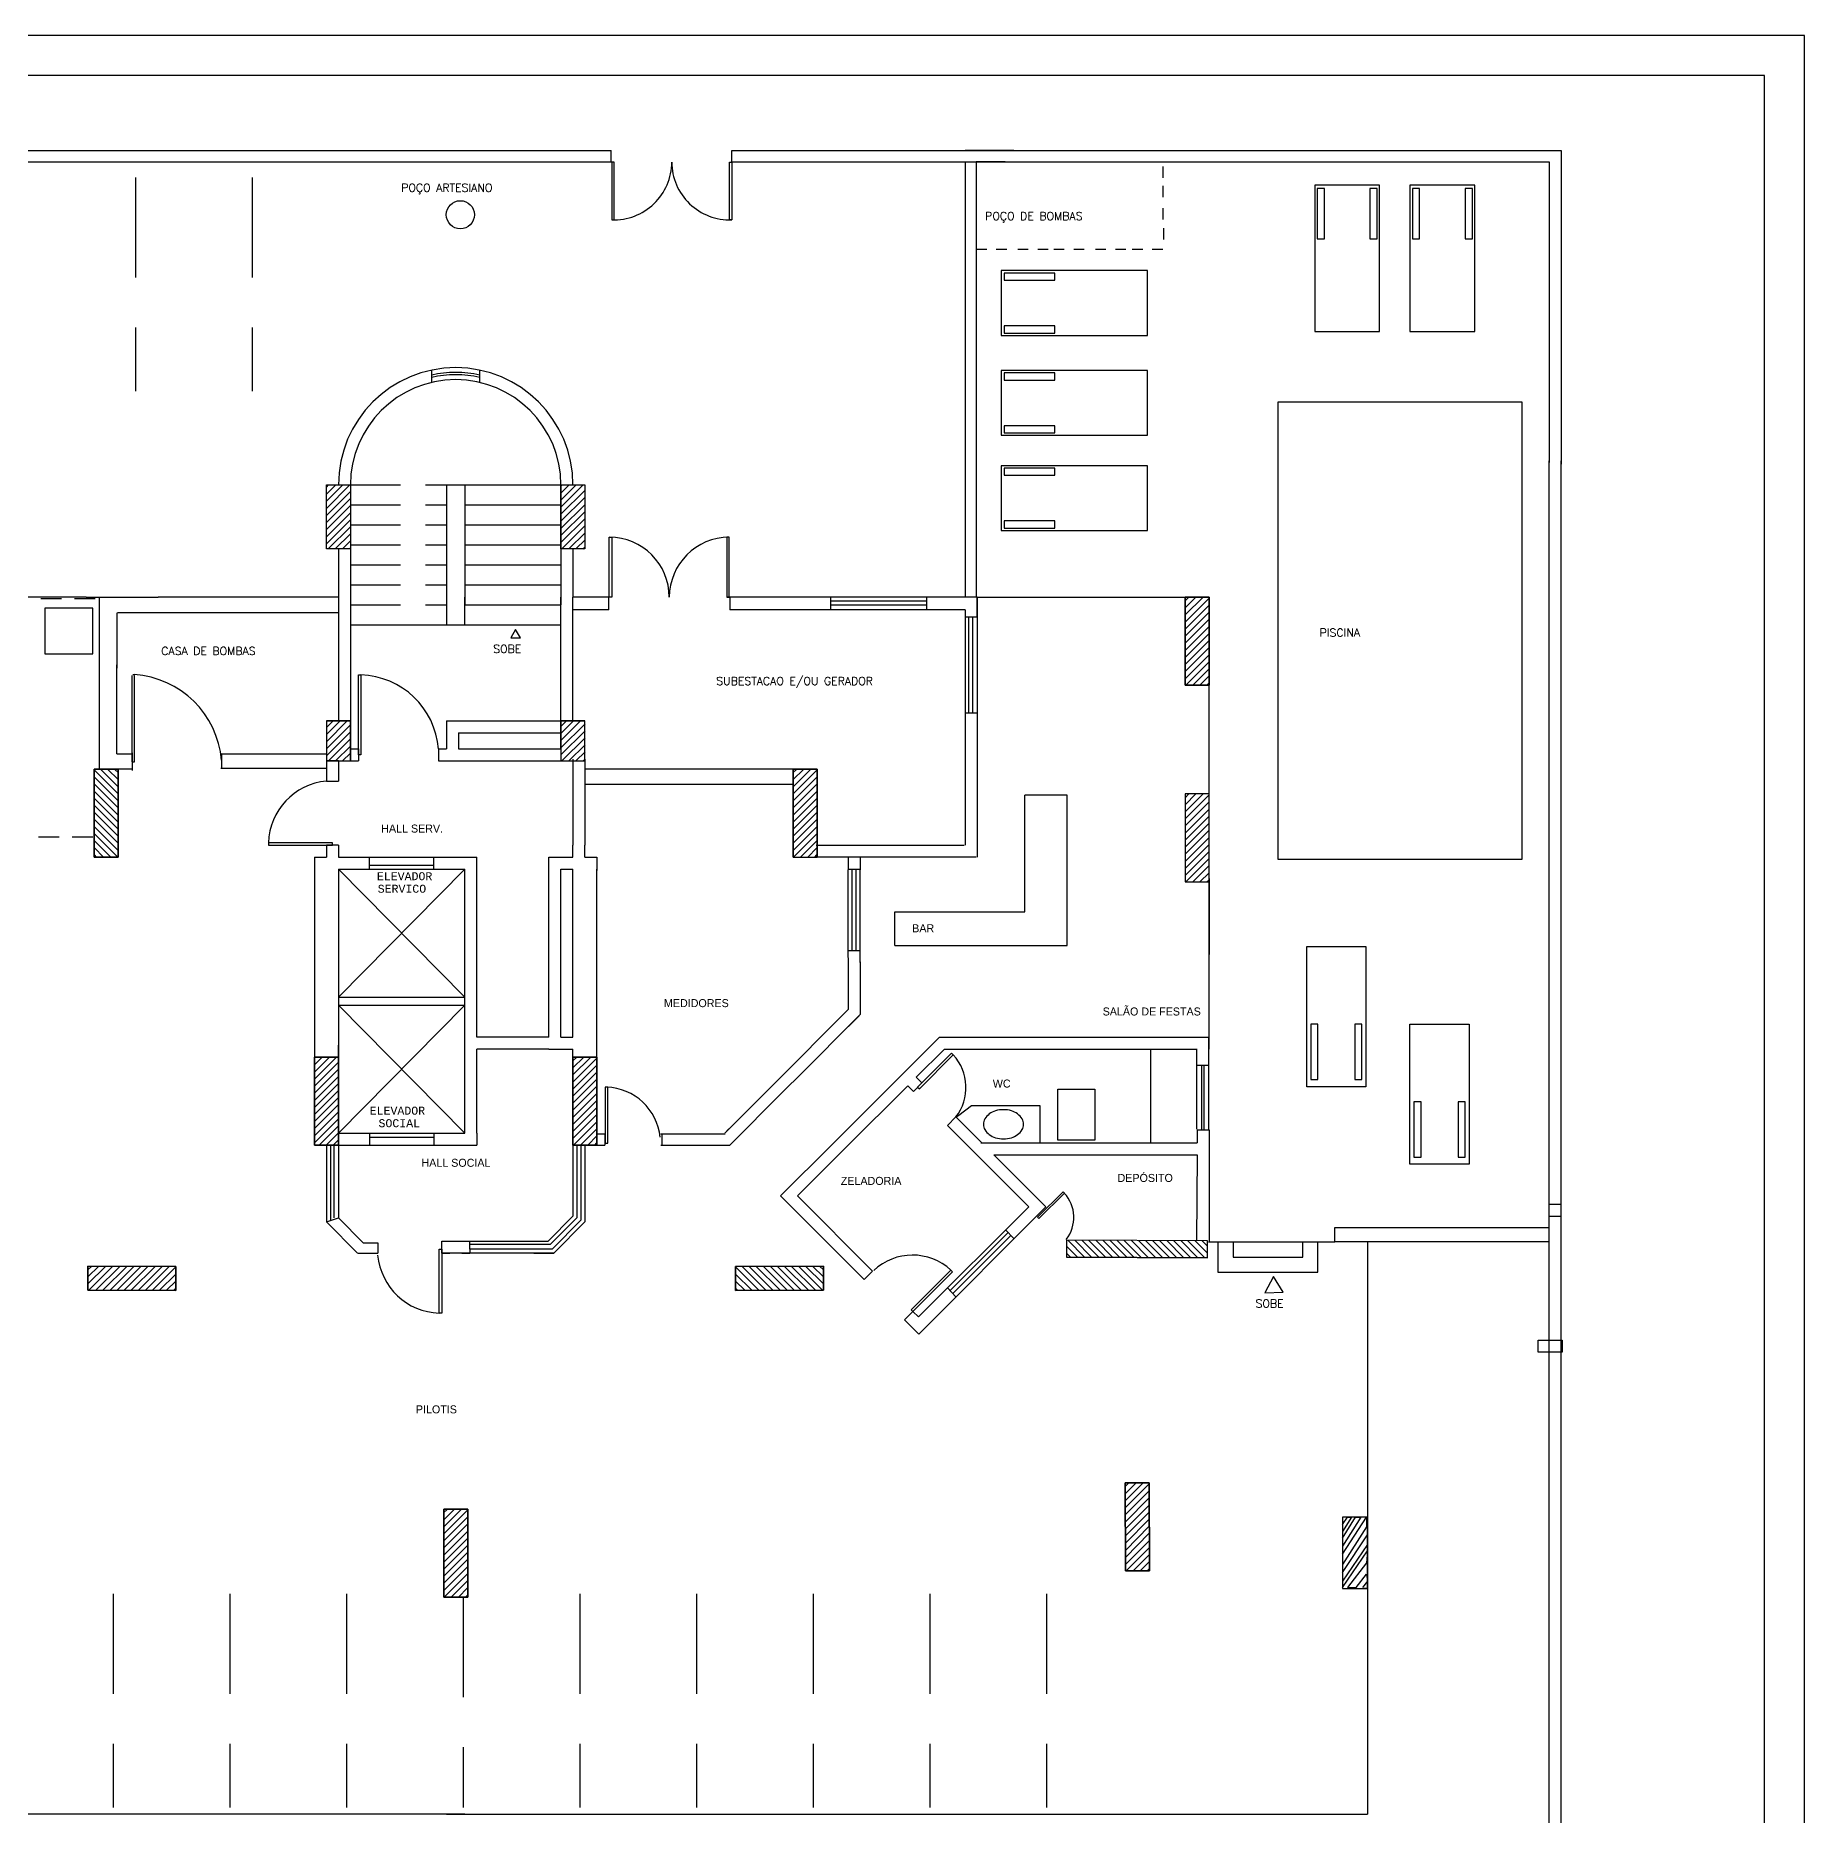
# Model space of a CAD drawing. Extents: x -175055 to -48386, y 10342 to 134050.
# Drawn here: x -161585.7 to -161143.7, y 10564.6 to 11009.4 of the extents above; entities that cross this region are included whole.
import ezdxf

# ---------------------------------------------------------------- set-up
doc = ezdxf.new("R2010")
doc.units = 0
doc.header["$LTSCALE"] = 50
doc.header["$MEASUREMENT"] = 0
doc.linetypes.add('DASHED2', pattern=[0.375, 0.25, -0.125])
doc.linetypes.add('HIDDENX2', pattern=[0.75, 0.5, -0.25])
doc.layers.get('0').update_dxf_attribs({"linetype": 'CONTINUOUS'})
doc.styles.add('MONOTXT', font='monotxt', dxfattribs={"height": 158.003165})
doc.styles.add('ROMANS', font='romans', dxfattribs={"height": 12})

# ---------------------------------------------------------------- blocks, each defined once
blk = doc.blocks.new('*X7')
at = {"color": 0}
for p, q in [((-1509.9, 1239), (-1483.9, 1265)), ((-1509.9, 1247.9), (-1492.7, 1265)), ((-1509.9, 1256.7), (-1501.6, 1265)), ((-1509.9, 1230.2), (-1479.9, 1260.2)), ((-1509.9, 1221.3), (-1479.9, 1251.3)), ((-1216.7, 1258.1), (-1209.9, 1265)), ((-1216.7, 1249.3), (-1201, 1265)), ((-1216.7, 1240.4), (-1192.2, 1265)), ((-1216.7, 1231.6), (-1186.7, 1261.6)), ((-1216.7, 1222.8), (-1186.7, 1252.8)), ((-1507.4, 1215), (-1479.9, 1242.5)), ((-1498.5, 1215), (-1479.9, 1233.7)), ((-1489.7, 1215), (-1479.9, 1224.8)), ((-1215.7, 1215), (-1186.7, 1243.9)), ((-1206.8, 1215), (-1186.7, 1235.1)), ((-1198, 1215), (-1186.7, 1226.3)), ((-1480.8, 1215), (-1479.9, 1216)), ((-1189.2, 1215), (-1186.7, 1217.4))]:
    blk.add_line(p, q, dxfattribs=at)
blk = doc.blocks.new('*X6')
at = {"color": 0}
for p, q in [((-1509.9, 1530.7), (-1480.6, 1560)), ((-1509.9, 1539.5), (-1489.4, 1560)), ((-1509.9, 1548.4), (-1498.2, 1560)), ((-1509.9, 1557.2), (-1507.1, 1560)), ((-1216.7, 1558.6), (-1215.4, 1560)), ((-1216.7, 1549.8), (-1206.6, 1560)), ((-1216.7, 1541), (-1197.7, 1560)), ((-1216.7, 1532.1), (-1188.9, 1560)), ((-1509.9, 1521.9), (-1479.9, 1551.9)), ((-1509.9, 1513), (-1479.9, 1543)), ((-1216.7, 1523.3), (-1186.7, 1553.3)), ((-1216.7, 1514.5), (-1186.7, 1544.5)), ((-1216.7, 1505.6), (-1186.7, 1535.6)), ((-1509.9, 1504.2), (-1479.9, 1534.2)), ((-1509.9, 1495.3), (-1479.9, 1525.3)), ((-1509.9, 1486.5), (-1479.9, 1516.5)), ((-1216.7, 1496.8), (-1186.7, 1526.8)), ((-1216.7, 1487.9), (-1186.7, 1517.9)), ((-1507.5, 1480), (-1479.9, 1507.7)), ((-1498.7, 1480), (-1479.9, 1498.8)), ((-1215.8, 1480), (-1186.7, 1509.1)), ((-1207, 1480), (-1186.7, 1500.3)), ((-1198.2, 1480), (-1186.7, 1491.4)), ((-1489.8, 1480), (-1479.9, 1490)), ((-1481, 1480), (-1479.9, 1481.2)), ((-1189.3, 1480), (-1186.7, 1482.6))]:
    blk.add_line(p, q, dxfattribs=at)
blk = doc.blocks.new('*X3')
at = {"color": 0}
for p, q in [((-1524.9, 817.4), (-1497.3, 845)), ((-1524.9, 826.3), (-1506.1, 845)), ((-1524.9, 835.1), (-1515, 845)), ((-1524.9, 843.9), (-1523.8, 845)), ((-1524.9, 808.6), (-1494.9, 838.6)), ((-1524.9, 799.8), (-1494.9, 829.8)), ((-1524.9, 790.9), (-1494.9, 820.9)), ((-1524.9, 782.1), (-1494.9, 812.1)), ((-1524.9, 773.2), (-1494.9, 803.2)), ((-1524.9, 764.4), (-1494.9, 794.4)), ((-1524.9, 755.6), (-1494.9, 785.6)), ((-1524.9, 746.7), (-1494.9, 776.7)), ((-1524.9, 737.9), (-1494.9, 767.9)), ((-1518.9, 735), (-1494.9, 759)), ((-1510.1, 735), (-1494.9, 750.2)), ((-1501.2, 735), (-1494.9, 741.4))]:
    blk.add_line(p, q, dxfattribs=at)
blk = doc.blocks.new('*X1')
at = {"color": 0}
for p, q in [((425, 1600.6), (447.4, 1623)), ((425, 1609.4), (438.6, 1623)), ((425, 1618.3), (429.7, 1623)), ((425, 1591.7), (455, 1621.7)), ((425, 1582.9), (455, 1612.9)), ((425, 1574.1), (455, 1604.1)), ((425, 1565.2), (455, 1595.2)), ((425, 1556.4), (455, 1586.4)), ((425, 1547.6), (455, 1577.6)), ((425, 1538.7), (455, 1568.7)), ((425, 1529.9), (455, 1559.9)), ((425, 1521), (455, 1551)), ((425.8, 1513), (455, 1542.2)), ((434.6, 1513), (455, 1533.4)), ((443.5, 1513), (455, 1524.5)), ((452.3, 1513), (455, 1515.7))]:
    blk.add_line(p, q, dxfattribs=at)
blk = doc.blocks.new('*X2')
at = {"color": 0}
for p, q in [((812.5, 716.2), (812.5, 723.5)), ((818.7, 709.9), (818.7, 729.7)), ((825, 703.7), (825, 733.7)), ((831.2, 697.4), (831.2, 727.4)), ((837.5, 691.2), (837.5, 721.2)), ((843.7, 684.9), (843.7, 714.9)), ((850, 678.7), (850, 708.7)), ((856.2, 672.4), (856.2, 702.4)), ((862.5, 666.2), (862.5, 696.2)), ((868.7, 659.9), (868.7, 689.9)), ((875, 653.7), (875, 683.7)), ((881.2, 647.4), (881.2, 677.4)), ((887.5, 641.2), (887.5, 671.2)), ((893.7, 634.9), (893.7, 664.9)), ((900, 628.7), (900, 658.7)), ((906.2, 622.4), (906.2, 652.4)), ((912.5, 616.2), (912.5, 646.2)), ((918.7, 609.9), (918.7, 639.9)), ((925, 603.7), (925, 633.7)), ((931.2, 597.4), (931.2, 627.4)), ((937.5, 599.3), (937.5, 621.2)), ((943.7, 605.5), (943.7, 614.9))]:
    blk.add_line(p, q, dxfattribs=at)

msp = doc.modelspace()

# ---------------------------------------------------------------- linework, layer by layer
at = {"color": 0}
for p, q in [((-161143.67, 11009.44), (-162130.09, 11009.44)), ((-161143.67, 10341.69), (-161143.67, 11009.44))]:
    msp.add_line(p, q, dxfattribs=at)
at = {"color": 6}
for p, q in [((-161153.67, 10999.44), (-162105.09, 10999.44)), ((-161153.67, 10351.69), (-161153.67, 10999.44))]:
    msp.add_line(p, q, dxfattribs=at)
at = {"color": 5}
for p, q in [((-161769.85, 10980.69), (-161441.91, 10980.69)), ((-161441.91, 10977.89), (-161441.91, 10980.69)), ((-161411.71, 10980.69), (-161204.44, 10980.69)), ((-161411.71, 10977.89), (-161411.71, 10980.69)), ((-161341.24, 10980.69), (-161353.44, 10980.69)), ((-161204.44, 10980.69), (-161204.44, 10902.34)), ((-161766.85, 10977.89), (-161441.91, 10977.89)), ((-161411.71, 10977.89), (-161207.44, 10977.89)), ((-161353.44, 10977.89), (-161353.44, 10928.54)), ((-161350.64, 10977.89), (-161350.64, 10925.94)), ((-161343.44, 10977.89), (-161350.64, 10977.89)), ((-161304.04, 10976.69), (-161304.04, 10973.89)), ((-161207.44, 10977.89), (-161207.44, 10902.74)), ((-161304.04, 10971.89), (-161304.04, 10969.09)), ((-161304.04, 10966.29), (-161304.04, 10963.49)), ((-161303.84, 10961.29), (-161303.84, 10958.49)), ((-161350.64, 10956.09), (-161348.04, 10956.09)), ((-161345.64, 10956.09), (-161343.04, 10956.09)), ((-161340.24, 10956.09), (-161337.64, 10956.09)), ((-161335.24, 10956.09), (-161332.64, 10956.09)), ((-161331.24, 10956.09), (-161328.64, 10956.09)), ((-161326.24, 10956.09), (-161323.64, 10956.09)), ((-161320.84, 10956.09), (-161318.24, 10956.09)), ((-161315.84, 10956.09), (-161313.24, 10956.09)), ((-161311.64, 10956.09), (-161309.04, 10956.09)), ((-161306.64, 10956.09), (-161304.04, 10956.09)), ((-161353.44, 10931.94), (-161353.44, 10869.14)), ((-161486.75, 10922.76), (-161486.75, 10925.83)), ((-161474.75, 10922.76), (-161474.75, 10925.83)), ((-161350.64, 10928.94), (-161350.64, 10869.11)), ((-161207.44, 10813.74), (-161207.44, 10903.14)), ((-161204.44, 10814.54), (-161204.44, 10903.14)), ((-161507.07, 10897.14), (-161507.07, 10867.14)), ((-161483.07, 10897.14), (-161483.07, 10867.14)), ((-161480.75, 10897.14), (-161454.57, 10897.14)), ((-161478.44, 10897.14), (-161478.44, 10892.14)), ((-161454.44, 10897.14), (-161454.44, 10892.14)), ((-161478.44, 10892.14), (-161478.44, 10867.14)), ((-161478.44, 10892.14), (-161454.44, 10892.14)), ((-161454.44, 10892.14), (-161454.44, 10867.14)), ((-161478.44, 10887.14), (-161454.44, 10887.14)), ((-161510.07, 10881.14), (-161510.07, 10867.14)), ((-161478.44, 10882.14), (-161454.44, 10882.14)), ((-161451.44, 10881.14), (-161451.44, 10869.11)), ((-161478.44, 10877.14), (-161454.44, 10877.14)), ((-161478.44, 10872.14), (-161454.44, 10872.14)), ((-161573.07, 10869.11), (-161593.07, 10869.11)), ((-161584.44, 10868.74), (-161579.24, 10868.74)), ((-161576.04, 10868.74), (-161570.84, 10868.74)), ((-161573.07, 10869.11), (-161555.07, 10869.11)), ((-161569.84, 10869.14), (-161569.84, 10826.14)), ((-161510.07, 10869.11), (-161555.07, 10869.11)), ((-161510.07, 10869.11), (-161510.07, 10838.14)), ((-161507.07, 10869.11), (-161507.07, 10831.14)), ((-161483.07, 10869.11), (-161483.07, 10862.14)), ((-161478.44, 10862.14), (-161478.44, 10869.11)), ((-161454.44, 10831.14), (-161454.44, 10869.11)), ((-161451.44, 10838.14), (-161451.44, 10869.11)), ((-161441.76, 10869.11), (-161451.44, 10869.11)), ((-161442.46, 10865.94), (-161442.46, 10869.11)), ((-161427.36, 10869.11), (-161427.36, 10869.11)), ((-161350.44, 10869.11), (-161412.96, 10869.11)), ((-161412.21, 10869.11), (-161412.21, 10865.94)), ((-161386.97, 10866.11), (-161386.97, 10869.11)), ((-161362.97, 10868.11), (-161386.97, 10868.11)), ((-161362.97, 10866.11), (-161362.97, 10869.11)), ((-161350.44, 10869.11), (-161350.44, 10804.14)), ((-161350.44, 10869.11), (-161298.44, 10869.11)), ((-161350.44, 10866.11), (-161350.44, 10869.11)), ((-161350.44, 10869.11), (-161350.44, 10864.11)), ((-161292.44, 10869.11), (-161298.44, 10869.11)), ((-161292.44, 10869.11), (-161298.44, 10869.11)), ((-161298.44, 10869.11), (-161292.44, 10869.11)), ((-161292.44, 10869.11), (-161298.44, 10869.11)), ((-161298.44, 10869.11), (-161298.44, 10847.11)), ((-161298.44, 10869.11), (-161298.44, 10847.11)), ((-161298.44, 10847.11), (-161298.44, 10869.11)), ((-161298.44, 10869.11), (-161298.44, 10847.11)), ((-161292.44, 10847.11), (-161292.44, 10869.11)), ((-161292.44, 10847.11), (-161292.44, 10869.11)), ((-161292.44, 10869.11), (-161292.44, 10847.11)), ((-161292.44, 10847.11), (-161292.44, 10869.11)), ((-161292.44, 10823.11), (-161292.44, 10869.11)), ((-161565.44, 10865.14), (-161565.44, 10851.34)), ((-161509.84, 10865.14), (-161565.24, 10865.14)), ((-161478.44, 10867.14), (-161454.44, 10867.14)), ((-161442.46, 10865.94), (-161451.44, 10865.94)), ((-161353.44, 10865.94), (-161412.21, 10865.94)), ((-161362.97, 10867.11), (-161386.97, 10867.11)), ((-161353.44, 10865.94), (-161353.44, 10834.14)), ((-161353.44, 10864.14), (-161350.44, 10864.14)), ((-161352.48, 10840.14), (-161352.48, 10864.14)), ((-161351.48, 10840.14), (-161351.48, 10864.14)), ((-161350.44, 10864.11), (-161350.44, 10866.11)), ((-161507.07, 10862.14), (-161454.44, 10862.14)), ((-161565.44, 10829.94), (-161565.44, 10852.14)), ((-161561.64, 10827.94), (-161561.64, 10849.54)), ((-161561.44, 10849.74), (-161561.04, 10849.74)), ((-161561.04, 10827.94), (-161561.04, 10849.54)), ((-161298.44, 10847.11), (-161292.44, 10847.11)), ((-161298.44, 10847.11), (-161292.44, 10847.11)), ((-161292.44, 10847.11), (-161298.44, 10847.11)), ((-161298.44, 10847.11), (-161292.44, 10847.11)), ((-161513.07, 10838.14), (-161507.07, 10838.14)), ((-161513.07, 10838.14), (-161513.07, 10823.11)), ((-161483.07, 10838.14), (-161483.07, 10831.14)), ((-161483.07, 10838.14), (-161448.44, 10838.14)), ((-161353.48, 10840.14), (-161350.48, 10840.14)), ((-161480.07, 10835.14), (-161480.07, 10831.14)), ((-161480.07, 10835.14), (-161454.44, 10835.14)), ((-161353.44, 10834.14), (-161353.44, 10807.14)), ((-161565.44, 10829.94), (-161561.64, 10829.94)), ((-161561.64, 10830.14), (-161561.64, 10825.74)), ((-161561.64, 10827.94), (-161561.04, 10827.94)), ((-161539.24, 10829.94), (-161539.24, 10826.34)), ((-161539.24, 10829.94), (-161513.04, 10829.94)), ((-161510.07, 10828.14), (-161513.07, 10828.14)), ((-161510.07, 10828.14), (-161510.07, 10823.11)), ((-161510.07, 10828.14), (-161510.07, 10823.11)), ((-161510.07, 10828.14), (-161505.07, 10828.14)), ((-161507.07, 10831.14), (-161507.07, 10828.14)), ((-161507.07, 10831.14), (-161505.07, 10831.14)), ((-161505.07, 10831.14), (-161505.07, 10828.14)), ((-161485.07, 10831.14), (-161483.07, 10831.14)), ((-161485.07, 10831.14), (-161485.07, 10828.14)), ((-161485.07, 10828.14), (-161451.44, 10828.14)), ((-161480.07, 10831.14), (-161454.44, 10831.14)), ((-161480.07, 10831.14), (-161454.44, 10831.14)), ((-161454.44, 10831.14), (-161454.44, 10828.14)), ((-161451.44, 10828.62), (-161451.44, 10807.11)), ((-161451.44, 10828.14), (-161448.44, 10828.14)), ((-161448.44, 10828.62), (-161448.44, 10807.11)), ((-161571.07, 10823.11), (-161571.07, 10826.11)), ((-161571.07, 10826.11), (-161565.07, 10826.11)), ((-161571.07, 10826.11), (-161565.07, 10826.11)), ((-161571.07, 10804.11), (-161571.07, 10826.11)), ((-161571.07, 10804.11), (-161571.07, 10826.11)), ((-161565.44, 10826.14), (-161561.64, 10826.14)), ((-161565.07, 10826.11), (-161565.07, 10804.11)), ((-161565.07, 10826.11), (-161565.07, 10804.11)), ((-161539.44, 10826.34), (-161513.04, 10826.34)), ((-161513.07, 10823.11), (-161510.07, 10823.11)), ((-161448.44, 10826.14), (-161396.44, 10826.14)), ((-161396.44, 10826.11), (-161390.44, 10826.11)), ((-161396.44, 10804.14), (-161396.44, 10826.11)), ((-161390.44, 10826.11), (-161396.44, 10826.11)), ((-161390.44, 10826.11), (-161396.44, 10826.11)), ((-161396.44, 10826.11), (-161396.44, 10804.14)), ((-161396.44, 10826.11), (-161396.44, 10804.11)), ((-161390.44, 10826.11), (-161390.44, 10804.14)), ((-161390.44, 10823.11), (-161390.44, 10826.11)), ((-161390.44, 10804.11), (-161390.44, 10826.11)), ((-161390.44, 10804.11), (-161390.44, 10826.11)), ((-161390.44, 10804.11), (-161390.44, 10823.11)), ((-161292.44, 10786.11), (-161292.44, 10823.11)), ((-161448.24, 10822.34), (-161396.44, 10822.34)), ((-161327.91, 10819.59), (-161338.53, 10819.59)), ((-161338.53, 10790.47), (-161338.53, 10819.59)), ((-161327.91, 10781.99), (-161327.91, 10819.59)), ((-161207.44, 10713.34), (-161207.44, 10815.74)), ((-161204.44, 10713.34), (-161204.44, 10815.54)), ((-161298.44, 10810.14), (-161298.44, 10797.94)), ((-161585.04, 10809.14), (-161579.84, 10809.14)), ((-161576.64, 10809.14), (-161571.44, 10809.14)), ((-161510.07, 10807.11), (-161513.07, 10807.11)), ((-161513.07, 10807.11), (-161513.07, 10804.14)), ((-161510.07, 10807.11), (-161510.07, 10804.14)), ((-161510.07, 10807.11), (-161510.07, 10807.11)), ((-161510.07, 10807.11), (-161510.07, 10804.14)), ((-161451.44, 10804.14), (-161451.44, 10807.11)), ((-161448.44, 10804.11), (-161448.44, 10807.11)), ((-161390.64, 10807.14), (-161353.64, 10807.14)), ((-161292.44, 10786.11), (-161292.44, 10808.11)), ((-161292.44, 10786.11), (-161292.44, 10808.11)), ((-161292.44, 10786.11), (-161292.44, 10808.11)), ((-161565.07, 10804.11), (-161571.07, 10804.11)), ((-161565.07, 10804.11), (-161571.07, 10804.11)), ((-161516.07, 10804.14), (-161513.07, 10804.14)), ((-161516.07, 10804.14), (-161516.07, 10735.14)), ((-161510.07, 10804.14), (-161475.44, 10804.14)), ((-161510.07, 10801.14), (-161478.44, 10801.14)), ((-161510.07, 10801.14), (-161510.07, 10735.14)), ((-161510.07, 10769.14), (-161478.44, 10801.14)), ((-161510.07, 10801.14), (-161478.44, 10769.14)), ((-161502.25, 10801.14), (-161502.25, 10804.14)), ((-161502.25, 10802.14), (-161486.25, 10802.14)), ((-161486.25, 10801.14), (-161486.25, 10804.14)), ((-161478.44, 10735.14), (-161478.44, 10801.14)), ((-161475.44, 10759.14), (-161475.44, 10804.14)), ((-161457.44, 10804.14), (-161451.44, 10804.14)), ((-161457.44, 10759.14), (-161457.44, 10804.14)), ((-161454.44, 10801.14), (-161451.44, 10801.14)), ((-161454.44, 10801.14), (-161451.44, 10801.14)), ((-161454.44, 10759.14), (-161454.44, 10801.14)), ((-161451.44, 10759.14), (-161451.44, 10801.14)), ((-161451.44, 10759.14), (-161451.44, 10801.14)), ((-161448.44, 10804.14), (-161445.44, 10804.14)), ((-161445.44, 10804.14), (-161445.44, 10800.74)), ((-161445.44, 10735.14), (-161445.44, 10801.11)), ((-161396.44, 10804.11), (-161390.44, 10804.11)), ((-161393.44, 10804.11), (-161393.44, 10804.14)), ((-161350.64, 10804.11), (-161390.64, 10804.11)), ((-161382.64, 10803.94), (-161382.64, 10800.94)), ((-161382.64, 10801.11), (-161379.64, 10801.11)), ((-161382.64, 10779.05), (-161382.64, 10800.91)), ((-161381.64, 10780.91), (-161381.64, 10800.91)), ((-161380.64, 10780.91), (-161380.64, 10800.91)), ((-161379.64, 10803.94), (-161379.64, 10800.94)), ((-161379.64, 10777.81), (-161379.64, 10800.91)), ((-161292.44, 10798.74), (-161292.44, 10779.74)), ((-161371.03, 10790.47), (-161338.53, 10790.47)), ((-161371.03, 10781.99), (-161371.03, 10790.47)), ((-161292.44, 10756.11), (-161292.44, 10786.11)), ((-161382.64, 10780.74), (-161379.64, 10780.74)), ((-161382.64, 10778.94), (-161382.64, 10766.01)), ((-161371.03, 10781.99), (-161327.91, 10781.99)), ((-161379.64, 10777.94), (-161379.64, 10764.77)), ((-161510.07, 10769.14), (-161478.44, 10769.14)), ((-161510.07, 10767.14), (-161478.44, 10767.14)), ((-161510.07, 10735.14), (-161478.44, 10767.14)), ((-161510.07, 10767.14), (-161478.44, 10735.14)), ((-161401.17, 10747.49), (-161382.64, 10766.01)), ((-161384.2, 10764.46), (-161382.64, 10766.01)), ((-161384.2, 10764.46), (-161382.64, 10766.01)), ((-161395.51, 10748.9), (-161379.64, 10764.77)), ((-161382.61, 10761.8), (-161379.95, 10764.46)), ((-161516.07, 10757.14), (-161516.07, 10735.14)), ((-161516.07, 10757.14), (-161516.07, 10735.14)), ((-161516.07, 10757.14), (-161516.07, 10735.14)), ((-161510.07, 10735.14), (-161510.07, 10757.14)), ((-161510.07, 10735.14), (-161510.07, 10757.14)), ((-161510.07, 10735.14), (-161510.07, 10756.14)), ((-161457.44, 10759.14), (-161475.44, 10759.14)), ((-161457.44, 10756.14), (-161475.44, 10756.14)), ((-161475.44, 10735.14), (-161475.44, 10756.14)), ((-161457.44, 10756.14), (-161451.44, 10756.14)), ((-161454.44, 10759.14), (-161451.44, 10759.14)), ((-161451.44, 10735.14), (-161451.44, 10756.14)), ((-161367.22, 10751.73), (-161359.85, 10759.11)), ((-161365.64, 10749.08), (-161358.61, 10756.11)), ((-161359.85, 10759.11), (-161316.48, 10759.11)), ((-161358.61, 10756.11), (-161319.48, 10756.11)), ((-161320.04, 10756.14), (-161295.44, 10756.14)), ((-161316.84, 10759.14), (-161292.44, 10759.14)), ((-161307.1, 10756.14), (-161307.1, 10732.71)), ((-161295.48, 10752.11), (-161295.48, 10756.11)), ((-161292.48, 10752.11), (-161292.48, 10759.11)), ((-161516.07, 10754.14), (-161510.07, 10754.14)), ((-161516.07, 10754.14), (-161510.07, 10754.14)), ((-161516.07, 10732.14), (-161516.07, 10754.14)), ((-161516.07, 10732.14), (-161516.07, 10754.14)), ((-161510.07, 10754.14), (-161510.07, 10732.14)), ((-161510.07, 10754.14), (-161510.07, 10732.14)), ((-161445.44, 10754.14), (-161451.44, 10754.14)), ((-161445.44, 10754.14), (-161451.44, 10754.14)), ((-161451.44, 10754.14), (-161451.44, 10732.14)), ((-161451.44, 10754.14), (-161451.44, 10732.14)), ((-161445.44, 10732.14), (-161445.44, 10754.14)), ((-161445.44, 10732.14), (-161445.44, 10754.14)), ((-161367.84, 10751.14), (-161366.84, 10752.14)), ((-161295.48, 10752.11), (-161292.48, 10752.11)), ((-161295.48, 10736.11), (-161295.48, 10752.11)), ((-161292.48, 10736.11), (-161292.48, 10752.11)), ((-161401.17, 10747.49), (-161413.52, 10735.14)), ((-161397.63, 10746.78), (-161395.51, 10748.9)), ((-161386.77, 10732.21), (-161367.68, 10751.3)), ((-161366.35, 10745.54), (-161364.22, 10747.66)), ((-161364.22, 10747.66), (-161365.64, 10749.08)), ((-161399.04, 10745.37), (-161412.27, 10732.14)), ((-161397.63, 10746.78), (-161399.04, 10745.37)), ((-161383.23, 10731.5), (-161367.77, 10746.97)), ((-161366.35, 10745.54), (-161367.77, 10746.97)), ((-161357.86, 10737.06), (-161355.74, 10739.18)), ((-161355.74, 10739.18), (-161349.27, 10732.71)), ((-161355.04, 10739.54), (-161355.64, 10739.14)), ((-161351.84, 10741.94), (-161355.04, 10739.54)), ((-161334.64, 10741.94), (-161351.84, 10741.94)), ((-161334.64, 10732.71), (-161334.64, 10741.94)), ((-161510.07, 10735.14), (-161478.44, 10735.14)), ((-161502.25, 10735.14), (-161502.25, 10732.14)), ((-161502.25, 10734.14), (-161486.25, 10734.14)), ((-161486.25, 10735.14), (-161486.25, 10732.14)), ((-161475.44, 10735.14), (-161475.44, 10732.14)), ((-161445.44, 10734.94), (-161443.44, 10734.94)), ((-161443.44, 10734.94), (-161443.44, 10732.14)), ((-161429.44, 10734.94), (-161413.44, 10734.94)), ((-161429.24, 10734.94), (-161429.24, 10732.14)), ((-161412.48, 10736.18), (-161413.52, 10735.14)), ((-161357.86, 10737.06), (-161337.53, 10716.73)), ((-161295.44, 10735.94), (-161295.46, 10732.71)), ((-161295.44, 10735.94), (-161292.44, 10735.94)), ((-161292.44, 10735.94), (-161292.44, 10708.14)), ((-161510.07, 10732.14), (-161516.07, 10732.14)), ((-161510.07, 10732.14), (-161516.07, 10732.14)), ((-161513.07, 10732.14), (-161510.07, 10732.14)), ((-161513.07, 10732.14), (-161513.07, 10712.95)), ((-161512.07, 10732.14), (-161512.07, 10713.37)), ((-161511.24, 10732.14), (-161511.24, 10713.94)), ((-161510.07, 10732.14), (-161475.44, 10732.14)), ((-161510.04, 10732.14), (-161510.04, 10713.94)), ((-161451.44, 10732.14), (-161451.44, 10714.34)), ((-161451.44, 10732.14), (-161445.44, 10732.14)), ((-161451.44, 10732.14), (-161445.44, 10732.14)), ((-161448.44, 10732.14), (-161451.44, 10732.14)), ((-161450.44, 10732.14), (-161450.44, 10713.94)), ((-161449.44, 10732.14), (-161449.44, 10713.37)), ((-161448.44, 10732.14), (-161448.44, 10712.95)), ((-161445.44, 10732.14), (-161443.44, 10732.14)), ((-161429.44, 10732.14), (-161413.44, 10732.14)), ((-161414.64, 10732.14), (-161412.24, 10732.14)), ((-161386.77, 10732.21), (-161399.56, 10719.42)), ((-161384.65, 10730.09), (-161395.32, 10719.42)), ((-161383.23, 10731.5), (-161384.65, 10730.09)), ((-161349.47, 10732.71), (-161295.46, 10732.71)), ((-161346.27, 10729.71), (-161333.29, 10716.73)), ((-161346.27, 10729.71), (-161295.47, 10729.71)), ((-161320.84, 10732.74), (-161317.24, 10732.74)), ((-161295.47, 10729.71), (-161295.56, 10708.24)), ((-161383.53, 10703.4), (-161399.56, 10719.42)), ((-161376.54, 10700.65), (-161395.32, 10719.42)), ((-161365.07, 10689.18), (-161337.53, 10716.73)), ((-161365.03, 10684.9), (-161333.29, 10716.73)), ((-161207.44, 10717.39), (-161204.44, 10717.39)), ((-161204.44, 10714.39), (-161204.44, 10717.39)), ((-161505.25, 10705.14), (-161513.07, 10712.95)), ((-161513.04, 10712.94), (-161510.04, 10713.94)), ((-161510.04, 10713.94), (-161503.84, 10707.74)), ((-161451.44, 10714.34), (-161457.64, 10708.14)), ((-161450.44, 10713.94), (-161457.04, 10707.34)), ((-161456.67, 10706.14), (-161449.44, 10713.37)), ((-161456.25, 10705.14), (-161448.44, 10712.95)), ((-161261.04, 10711.54), (-161207.44, 10711.54)), ((-161261.04, 10707.94), (-161261.04, 10711.54)), ((-161207.44, 10714.39), (-161204.44, 10714.39)), ((-161207.44, 10411.29), (-161207.44, 10714.14)), ((-161204.44, 10408.29), (-161204.44, 10713.8)), ((-161503.84, 10707.74), (-161500.24, 10707.74)), ((-161500.24, 10707.74), (-161500.24, 10705.14)), ((-161484.25, 10705.14), (-161484.25, 10708.14)), ((-161484.25, 10708.14), (-161477.25, 10708.14)), ((-161477.25, 10706.14), (-161477.25, 10708.14)), ((-161477.24, 10708.14), (-161457.64, 10708.14)), ((-161477.24, 10707.34), (-161457.04, 10707.34)), ((-161357.2, 10695.78), (-161342.7, 10710.28)), ((-161356.53, 10695.05), (-161342.02, 10709.56)), ((-161343.33, 10710.93), (-161341.24, 10708.76)), ((-161292.87, 10708.23), (-161328.11, 10708.36)), ((-161292.87, 10708.23), (-161328.11, 10708.36)), ((-161292.64, 10707.94), (-161261.04, 10707.94)), ((-161290.24, 10707.94), (-161290.24, 10704.14)), ((-161286.44, 10707.94), (-161286.44, 10704.14)), ((-161269.04, 10704.14), (-161269.04, 10707.94)), ((-161265.24, 10700.34), (-161265.24, 10707.94)), ((-161207.44, 10707.94), (-161261.04, 10707.94)), ((-161252.89, 10707.94), (-161252.89, 10564.94)), ((-161505.24, 10705.14), (-161500.24, 10705.14)), ((-161484.25, 10705.14), (-161482.25, 10705.14)), ((-161456.25, 10705.14), (-161484.25, 10705.14)), ((-161479.25, 10705.14), (-161477.25, 10705.14)), ((-161477.25, 10706.14), (-161477.25, 10705.14)), ((-161456.67, 10706.14), (-161477.25, 10706.14)), ((-161461.25, 10705.14), (-161456.25, 10705.14)), ((-161378.66, 10698.53), (-161383.99, 10703.86)), ((-161292.88, 10703.99), (-161328.12, 10704.11)), ((-161328.12, 10704.11), (-161292.88, 10703.99)), ((-161290.24, 10704.14), (-161290.24, 10700.34)), ((-161290.24, 10704.14), (-161290.24, 10704.14)), ((-161286.44, 10704.14), (-161269.04, 10704.14)), ((-161572.68, 10695.91), (-161572.66, 10701.91)), ((-161572.68, 10695.91), (-161572.66, 10701.91)), ((-161572.68, 10695.91), (-161572.66, 10701.91)), ((-161572.67, 10697.41), (-161572.66, 10700.41)), ((-161572.66, 10701.91), (-161550.66, 10701.83)), ((-161572.66, 10701.91), (-161550.66, 10701.83)), ((-161572.66, 10701.91), (-161550.66, 10701.83)), ((-161550.66, 10701.83), (-161550.68, 10695.83)), ((-161550.66, 10701.83), (-161550.68, 10695.83)), ((-161550.66, 10701.83), (-161550.68, 10695.83)), ((-161388.85, 10701.91), (-161410.85, 10701.83)), ((-161388.85, 10701.91), (-161410.85, 10701.83)), ((-161388.85, 10701.91), (-161410.85, 10701.83)), ((-161410.85, 10701.83), (-161410.83, 10695.83)), ((-161410.85, 10701.83), (-161410.83, 10695.83)), ((-161410.85, 10701.83), (-161410.83, 10695.83)), ((-161388.83, 10695.91), (-161388.85, 10701.91)), ((-161388.83, 10695.91), (-161388.85, 10701.91)), ((-161388.83, 10695.91), (-161388.85, 10701.91)), ((-161388.84, 10697.41), (-161388.85, 10700.41)), ((-161378.66, 10698.53), (-161376.54, 10700.65)), ((-161290.24, 10700.34), (-161265.24, 10700.34)), ((-161550.68, 10695.83), (-161572.68, 10695.91)), ((-161550.68, 10695.83), (-161572.68, 10695.91)), ((-161550.68, 10695.83), (-161572.68, 10695.91)), ((-161410.83, 10695.83), (-161388.83, 10695.91)), ((-161410.83, 10695.83), (-161388.83, 10695.91)), ((-161410.83, 10695.83), (-161388.83, 10695.91)), ((-161357.81, 10696.45), (-161355.75, 10694.2)), ((-161368.58, 10688.45), (-161366.46, 10690.57)), ((-161365.07, 10689.18), (-161366.46, 10690.57)), ((-161365.03, 10684.9), (-161368.58, 10688.45)), ((-161307.43, 10647.73), (-161313.43, 10647.71)), ((-161307.43, 10647.73), (-161313.43, 10647.71)), ((-161307.43, 10647.73), (-161313.43, 10647.71)), ((-161307.43, 10647.73), (-161313.43, 10647.71)), ((-161307.43, 10647.73), (-161313.43, 10647.71)), ((-161307.43, 10647.73), (-161313.43, 10647.71)), ((-161313.43, 10647.71), (-161313.36, 10625.71)), ((-161313.43, 10647.71), (-161313.36, 10625.71)), ((-161313.43, 10647.71), (-161313.36, 10625.71)), ((-161313.43, 10647.71), (-161313.36, 10625.71)), ((-161313.43, 10647.71), (-161313.36, 10625.71)), ((-161313.43, 10647.71), (-161313.36, 10625.71)), ((-161307.36, 10625.73), (-161307.43, 10647.73)), ((-161307.36, 10625.73), (-161307.43, 10647.73)), ((-161307.36, 10625.73), (-161307.43, 10647.73)), ((-161307.36, 10625.73), (-161307.43, 10647.73)), ((-161307.36, 10625.73), (-161307.43, 10647.73)), ((-161307.36, 10625.73), (-161307.43, 10647.73)), ((-161483.75, 10641.14), (-161477.75, 10641.14)), ((-161477.75, 10641.14), (-161483.75, 10641.14)), ((-161477.75, 10641.14), (-161483.75, 10641.14)), ((-161483.75, 10641.14), (-161483.75, 10619.14)), ((-161483.75, 10641.14), (-161483.75, 10619.14)), ((-161477.75, 10619.14), (-161477.75, 10641.14)), ((-161477.75, 10619.14), (-161477.75, 10641.14)), ((-161259.09, 10629.93), (-161253.09, 10639.13)), ((-161254.49, 10639.13), (-161259.09, 10631.93)), ((-161259.09, 10633.93), (-161255.89, 10639.13)), ((-161256.89, 10639.13), (-161259.09, 10635.53)), ((-161259.09, 10637.33), (-161257.89, 10639.13)), ((-161253.09, 10636.73), (-161259.09, 10627.33)), ((-161257.89, 10639.13), (-161256.89, 10639.13)), ((-161255.89, 10639.13), (-161254.49, 10639.13)), ((-161253.09, 10639.13), (-161253.09, 10636.73)), ((-161259.09, 10635.53), (-161259.09, 10633.93)), ((-161259.09, 10625.33), (-161252.89, 10634.73)), ((-161252.89, 10632.33), (-161259.09, 10623.13)), ((-161259.09, 10631.93), (-161259.09, 10629.93)), ((-161252.89, 10634.73), (-161252.89, 10632.33)), ((-161259.09, 10621.53), (-161252.89, 10630.73)), ((-161259.09, 10627.33), (-161259.09, 10625.33)), ((-161253.09, 10627.73), (-161257.89, 10621.53)), ((-161252.89, 10630.73), (-161253.09, 10627.73)), ((-161313.36, 10625.71), (-161307.36, 10625.73)), ((-161313.36, 10625.71), (-161307.36, 10625.73)), ((-161313.36, 10625.71), (-161307.36, 10625.73)), ((-161313.36, 10625.71), (-161307.36, 10625.73)), ((-161313.36, 10625.71), (-161307.36, 10625.73)), ((-161313.36, 10625.71), (-161307.36, 10625.73)), ((-161308.86, 10625.73), (-161311.86, 10625.72)), ((-161308.86, 10625.73), (-161311.86, 10625.72)), ((-161259.09, 10623.13), (-161259.09, 10621.53)), ((-161255.69, 10621.53), (-161253.09, 10624.93)), ((-161252.89, 10623.13), (-161254.09, 10621.53)), ((-161253.09, 10624.93), (-161252.89, 10623.13)), ((-161483.75, 10619.14), (-161477.75, 10619.14)), ((-161483.75, 10619.14), (-161477.75, 10619.14)), ((-161479.25, 10619.14), (-161482.25, 10619.14)), ((-161257.89, 10621.53), (-161255.69, 10621.53)), ((-161252.89, 10621.33), (-161253.69, 10621.33)), ((-161478.43, 10564.94), (-161708.62, 10564.94)), ((-161483.08, 10564.94), (-161252.89, 10564.94))]:
    msp.add_line(p, q, dxfattribs=at)
at = {"color": 5, "linetype": 'HIDDENX2'}
for p, q in [((-161560.74, 10973.97), (-161560.74, 10920.6)), ((-161531.58, 10973.97), (-161531.58, 10920.6)), ((-161566.38, 10619.98), (-161566.38, 10566.6)), ((-161537.21, 10619.98), (-161537.21, 10566.6)), ((-161508.05, 10619.98), (-161508.05, 10566.6)), ((-161478.89, 10619.14), (-161478.89, 10566.6)), ((-161449.73, 10619.98), (-161449.73, 10566.6)), ((-161420.56, 10619.98), (-161420.56, 10566.6)), ((-161391.4, 10619.98), (-161391.4, 10566.6)), ((-161362.24, 10619.98), (-161362.24, 10566.6)), ((-161333.08, 10619.98), (-161333.08, 10566.6))]:
    msp.add_line(p, q, dxfattribs=at)
at = {"color": 5, "linetype": 'DASHED2'}
for p, q in [((-161507.07, 10897.14), (-161480.75, 10897.14)), ((-161507.07, 10892.14), (-161483.07, 10892.14)), ((-161507.07, 10887.14), (-161483.07, 10887.14)), ((-161507.07, 10882.14), (-161483.07, 10882.14)), ((-161507.07, 10877.14), (-161483.07, 10877.14)), ((-161507.07, 10872.14), (-161483.07, 10872.14)), ((-161507.07, 10867.14), (-161483.07, 10867.14))]:
    msp.add_line(p, q, dxfattribs=at)
at = {"color": 5, "linetype": 'ByBlock'}
for p, q in [((-161294.28, 10736.11), (-161294.28, 10752.11)), ((-161293.68, 10736.11), (-161293.68, 10752.11))]:
    msp.add_line(p, q, dxfattribs=at)
at = {"color": 5}
for points in [[(-161441.75, 10977.79), (-161441.75, 10963.39), (-161441.15, 10963.39), (-161441.15, 10977.79)], [(-161411.75, 10977.79), (-161411.75, 10963.39), (-161412.35, 10963.39), (-161412.35, 10977.79)], [(-161249.84, 10972.04), (-161266.04, 10972.04), (-161266.04, 10935.44), (-161249.84, 10935.44)], [(-161263.64, 10971.24), (-161265.44, 10971.24), (-161265.44, 10958.64), (-161263.64, 10958.64)], [(-161250.44, 10971.24), (-161252.24, 10971.24), (-161252.24, 10958.64), (-161250.44, 10958.64)], [(-161226.04, 10972.04), (-161242.24, 10972.04), (-161242.24, 10935.44), (-161226.04, 10935.44)], [(-161239.84, 10971.24), (-161241.64, 10971.24), (-161241.64, 10958.64), (-161239.84, 10958.64)], [(-161226.64, 10971.24), (-161228.44, 10971.24), (-161228.44, 10958.64), (-161226.64, 10958.64)], [(-161344.44, 10950.7), (-161344.44, 10934.5), (-161307.84, 10934.5), (-161307.84, 10950.7)], [(-161343.64, 10950.1), (-161343.64, 10948.3), (-161331.04, 10948.3), (-161331.04, 10950.1)], [(-161343.64, 10936.9), (-161343.64, 10935.1), (-161331.04, 10935.1), (-161331.04, 10936.9)], [(-161344.44, 10925.74), (-161344.44, 10909.54), (-161307.84, 10909.54), (-161307.84, 10925.74)], [(-161343.64, 10925.14), (-161343.64, 10923.34), (-161331.04, 10923.34), (-161331.04, 10925.14)], [(-161275.24, 10917.81), (-161275.24, 10803.61), (-161214.24, 10803.61), (-161214.24, 10917.81)], [(-161343.64, 10911.94), (-161343.64, 10910.14), (-161331.04, 10910.14), (-161331.04, 10911.94)], [(-161344.44, 10901.94), (-161344.44, 10885.74), (-161307.84, 10885.74), (-161307.84, 10901.94)], [(-161343.64, 10901.34), (-161343.64, 10899.54), (-161331.04, 10899.54), (-161331.04, 10901.34)], [(-161507.07, 10897.14), (-161507.07, 10881.14), (-161513.07, 10881.14), (-161513.07, 10897.14)], [(-161448.44, 10897.14), (-161448.44, 10881.14), (-161454.44, 10881.14), (-161454.44, 10897.14)], [(-161343.64, 10888.14), (-161343.64, 10886.34), (-161331.04, 10886.34), (-161331.04, 10888.14)], [(-161442.36, 10869.06), (-161442.36, 10884.06), (-161441.76, 10884.06), (-161441.76, 10869.06)], [(-161412.36, 10869.06), (-161412.36, 10884.06), (-161412.96, 10884.06), (-161412.96, 10869.06)], [(-161292.44, 10869.11), (-161298.44, 10869.11), (-161298.44, 10847.11), (-161292.44, 10847.11)], [(-161583.44, 10866.34), (-161583.44, 10854.94), (-161571.44, 10854.94), (-161571.44, 10866.34)], [(-161466.97, 10858.94), (-161464.57, 10858.94), (-161465.77, 10861.02)], [(-161505.07, 10829.64), (-161505.07, 10849.64), (-161504.47, 10849.64), (-161504.47, 10829.64)], [(-161513.07, 10838.14), (-161513.07, 10828.14), (-161507.07, 10828.14), (-161507.07, 10838.14)], [(-161454.44, 10838.14), (-161454.44, 10828.14), (-161448.44, 10828.14), (-161448.44, 10838.14)], [(-161565.07, 10804.11), (-161565.07, 10826.11), (-161571.07, 10826.11), (-161571.07, 10804.11)], [(-161571.07, 10826.11), (-161565.07, 10826.11), (-161565.07, 10804.11), (-161571.07, 10804.11)], [(-161571.07, 10826.11), (-161565.07, 10826.11), (-161565.07, 10804.11), (-161571.07, 10804.11)], [(-161292.44, 10819.91), (-161298.44, 10819.91), (-161298.44, 10797.91), (-161292.44, 10797.91)], [(-161527.57, 10807.11), (-161511.57, 10807.11), (-161511.57, 10807.71), (-161527.57, 10807.71)], [(-161253.24, 10746.74), (-161268.04, 10746.74), (-161268.04, 10781.74), (-161253.24, 10781.74)], [(-161267.04, 10762.34), (-161267.04, 10748.54), (-161265.24, 10748.54), (-161265.24, 10762.34)], [(-161256.04, 10762.34), (-161256.04, 10748.54), (-161254.24, 10748.54), (-161254.24, 10762.34)], [(-161227.44, 10727.34), (-161242.24, 10727.34), (-161242.24, 10762.34), (-161227.44, 10762.34)], [(-161510.07, 10732.14), (-161510.07, 10754.14), (-161516.07, 10754.14), (-161516.07, 10732.14)], [(-161445.44, 10754.14), (-161451.44, 10754.14), (-161451.44, 10732.14), (-161445.44, 10732.14)], [(-161445.44, 10754.14), (-161451.44, 10754.14), (-161451.44, 10732.14), (-161445.44, 10732.14)], [(-161451.44, 10732.14), (-161451.44, 10754.14), (-161445.44, 10754.14), (-161445.44, 10732.14)], [(-161364.86, 10746.18), (-161356.38, 10754.66), (-161356.8, 10755.09), (-161365.29, 10746.6)], [(-161443.35, 10732.62), (-161442.75, 10732.62), (-161442.75, 10746.62), (-161443.35, 10746.62)], [(-161330.24, 10733.34), (-161330.24, 10746.14), (-161321.04, 10746.14), (-161321.04, 10733.34)], [(-161241.24, 10742.94), (-161241.24, 10729.14), (-161239.44, 10729.14), (-161239.44, 10742.94)], [(-161230.24, 10742.94), (-161230.24, 10729.14), (-161228.44, 10729.14), (-161228.44, 10742.94)], [(-161335, 10713.78), (-161328.63, 10720.14), (-161328.95, 10720.46), (-161335.32, 10714.09)], [(-161292.88, 10703.99), (-161292.87, 10708.23), (-161328.11, 10708.36), (-161328.12, 10704.11)], [(-161484.85, 10690.14), (-161484.85, 10706.14), (-161484.25, 10706.14), (-161484.25, 10690.14)], [(-161550.66, 10701.83), (-161572.66, 10701.91), (-161572.68, 10695.91), (-161550.68, 10695.83)], [(-161572.68, 10695.91), (-161572.66, 10701.91), (-161550.66, 10701.83), (-161550.68, 10695.83)], [(-161410.85, 10701.83), (-161388.85, 10701.91), (-161388.83, 10695.91), (-161410.83, 10695.83)], [(-161388.83, 10695.91), (-161388.85, 10701.91), (-161410.85, 10701.83), (-161410.83, 10695.83)], [(-161366.46, 10690.57), (-161366.88, 10690.99), (-161356.97, 10700.88), (-161356.55, 10700.46)], [(-161273.92, 10695.39), (-161276.32, 10699.27), (-161278.49, 10695.25)], [(-161204.24, 10683.39), (-161204.24, 10680.39), (-161210.24, 10680.39), (-161210.24, 10683.39)], [(-161313.36, 10625.71), (-161313.43, 10647.71), (-161307.43, 10647.73), (-161307.36, 10625.73)], [(-161307.43, 10647.73), (-161313.43, 10647.71), (-161313.36, 10625.71), (-161307.36, 10625.73)], [(-161313.36, 10625.71), (-161313.43, 10647.71), (-161307.43, 10647.73), (-161307.36, 10625.73)], [(-161307.43, 10647.73), (-161313.43, 10647.71), (-161313.36, 10625.71), (-161307.36, 10625.73)], [(-161483.75, 10619.14), (-161483.75, 10641.14), (-161477.75, 10641.14), (-161477.75, 10619.14)], [(-161477.75, 10641.14), (-161483.75, 10641.14), (-161483.75, 10619.14), (-161477.75, 10619.14)], [(-161477.75, 10641.14), (-161483.75, 10641.14), (-161483.75, 10619.14), (-161477.75, 10619.14)], [(-161252.89, 10621.33), (-161252.89, 10639.13), (-161259.09, 10639.13), (-161259.09, 10621.33)]]:
    msp.add_lwpolyline(points, close=True, dxfattribs=at)
for points in [[(-161390.44, 10826.11), (-161396.44, 10826.11), (-161396.44, 10804.14)], [(-161390.44, 10826.11), (-161396.44, 10826.11), (-161396.44, 10804.14)], [(-161390.44, 10804.14), (-161390.44, 10826.11)], [(-161390.44, 10804.14), (-161390.44, 10826.11)], [(-161516.07, 10757.14), (-161516.07, 10735.14)], [(-161510.07, 10735.14), (-161510.07, 10757.14)]]:
    msp.add_lwpolyline(points, dxfattribs=at)
msp.add_lwpolyline([(-161338.84, 10737.34, 0.12976), (-161339.19, 10738.67, 0.106426), (-161340.31, 10739.92, 0.084431), (-161341.87, 10740.7, 0.073534), (-161343.84, 10740.99, 0.073534), (-161345.82, 10740.7, 0.084431), (-161347.38, 10739.92, 0.106426), (-161348.49, 10738.67, 0.12976), (-161348.84, 10737.34, 0.12976), (-161348.49, 10736.01, 0.106426), (-161347.38, 10734.76, 0.084431), (-161345.82, 10733.98, 0.073534), (-161343.84, 10733.69, 0.073534), (-161341.87, 10733.98, 0.084431), (-161340.31, 10734.76, 0.106426), (-161339.19, 10736.01, 0.12976)], format="xyb", close=True, dxfattribs=at)
msp.add_circle((-161479.58, 10964.66), 3.51, dxfattribs=at)
for centre, radius, start, end in [((-161441.24, 10977.88), 14.5, 268.0151, 359.6466), ((-161412.25, 10977.88), 14.5, 180.3534, 271.9849), ((-161480.75, 10897.14), 29.31, 0, 180), ((-161480.75, 10897.14), 28.11, 77.6761, 102.3239), ((-161480.75, 10897.14), 26.31, 0, 180), ((-161480.75, 10897.14), 27.51, 77.4029, 102.5971), ((-161442.36, 10869.06), 15, 0, 90), ((-161412.36, 10869.06), 15, 90, 180), ((-161562.73, 10826.22), 23.58, 5.166, 85.895), ((-161505.01, 10829.65), 20, 4.2799, 88.4407), ((-161511.57, 10807.18), 16, 95.3478, 178.1004), ((-161365.21, 10746.54), 12, 322.1291, 42.5774), ((-161443.55, 10732.63), 14, 6.1108, 87.8695), ((-161335.26, 10714.05), 9, 322.1291, 42.5774), ((-161484.32, 10706.13), 16, 185.3478, 268.1004), ((-161366.56, 10690.52), 14.12, 47.2474, 133.3341)]:
    msp.add_arc(centre, radius, start, end, dxfattribs=at)

# ---------------------------------------------------------------- block references
for name, p, xscale, yscale, zscale in [('*X6', (-161211.09, 10585.14), 0.1999999999970896, 0.1999999999970896, 0.1999999999970896), ('*X1', (-161383.45, 10544.51), 0.1999999999970896, 0.1999999999970896, 0.1999999999970896), ('*X7', (-161211.09, 10585.14), 0.1999999999970896, 0.1999999999970896, 0.1999999999970896), ('*X1', (-161480.06, 10501.51), -0.1999999999970896, 0.2000000000007276, 0.2), ('*X1', (-161481.45, 10501.51), 0.1999999999970896, 0.1999999999970896, 0.1999999999970896), ('*X1', (-161383.45, 10495.31), 0.1999999999970896, 0.1999999999970896, 0.1999999999970896), ('*X3', (-161211.09, 10585.14), 0.1999999999970896, 0.1999999999970896, 0.1999999999970896), ('*X1', (-161536.45, 10429.55), 0.1999999999970896, 0.1999999999970896, 0.1999999999970896), ('*X1', (-161568.76, 10316.55), 0.1999999999970896, 0.1999999999970896, 0.1999999999970896)]:
    msp.add_blockref(name, p, dxfattribs=dict(at, xscale=xscale, yscale=yscale, zscale=zscale))
for name, p, xscale, yscale, zscale, rotation in [('*X2', (-161341.47, 10487.97), 0.2000000000052217, 0.2000000000052217, 0.2000000000052217, 44.79921768220748), ('*X1', (-161247.76, 10785.75), -0.1999999999997707, 0.2000000000007276, 0.2, 89.79417197757554), ('*X1', (-161713.75, 10785.75), 0.1999999999997707, 0.1999999999997707, 0.1999999999997707, 270.2058280224244), ('*X1', (-161397.3, 10322.82), 0.2000000000047329, 0.2000000000047329, 0.2000000000047329, 0.1998590389636967), ('*X1', (-161397.3, 10322.82), 0.2000000000047329, 0.2000000000047329, 0.2000000000047329, 0.1998590389636967)]:
    msp.add_blockref(name, p, dxfattribs=dict(at, xscale=xscale, yscale=yscale, zscale=zscale, rotation=rotation))

# ---------------------------------------------------------------- texts
for s, style, p in [('POÇO ARTESIANO', 'ROMANS', (-161494.37, 10970.41)), ('POÇO DE BOMBAS', 'ROMANS', (-161348.43, 10963.33)), ('PISCINA', 'ROMANS', (-161264.84, 10859.21)), ('CASA DE BOMBAS', 'ROMANS', (-161554.33, 10854.63)), ('SOBE', 'ROMANS', (-161471.37, 10855.14)), ('SUBESTACAO E/OU GERADOR', 'ROMANS', (-161415.62, 10847.12)), ('ELEVADOR', 'MONOTXT', (-161500.44, 10798.34)), ('SERVICO', 'MONOTXT', (-161500.24, 10795.21)), ('ELEVADOR', 'MONOTXT', (-161502.24, 10739.74)), ('SOCIAL', 'MONOTXT', (-161500.04, 10736.61)), ('SOBE', 'ROMANS', (-161280.84, 10691.54))]:
    msp.add_text(s, height=2, dxfattribs=dict(at, style=style)).set_placement(p)
for s, p in [('HALL SERV.', (-161499.36, 10810.25)), ('BAR', (-161366.65, 10785.33)), ('MEDIDORES', (-161428.7, 10766.62)), ('SALÃO DE FESTAS', (-161319.05, 10764.53)), ('WC', (-161346.51, 10746.52)), ('HALL SOCIAL', (-161489.3, 10726.72)), ('DEPÓSITO', (-161315.33, 10722.93)), ('ZELADORIA', (-161384.5, 10722.19)), ('PILOTIS', (-161490.7, 10665.09))]:
    msp.add_text(s, height=2, dxfattribs=at).set_placement(p)

doc.saveas('drawing.dxf')
